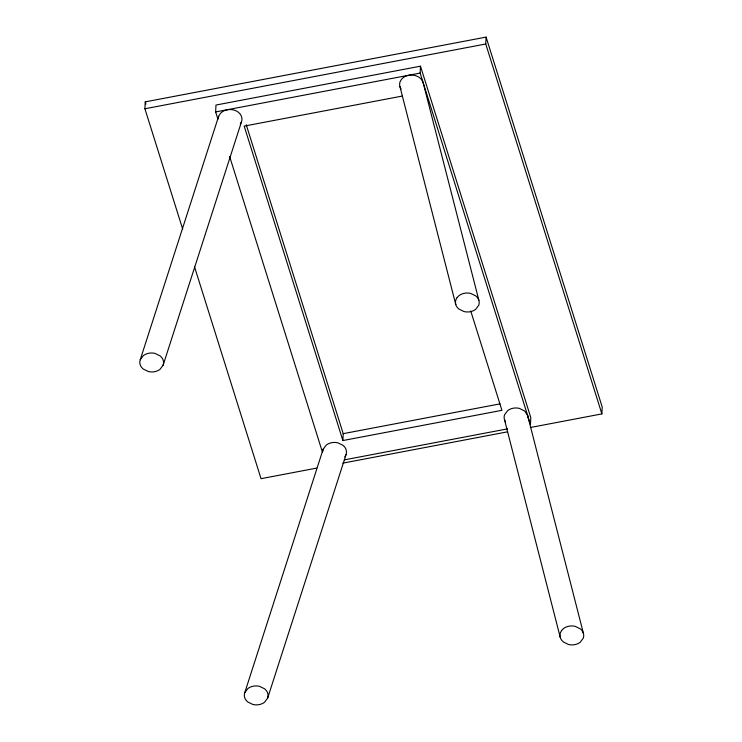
<?xml version="1.0" encoding="UTF-8"?>
<svg xmlns="http://www.w3.org/2000/svg" width="742" height="742" viewBox="0 0 742 742"><rect width="100%" height="100%" fill="white"/><g stroke="black" fill="none" stroke-linecap="round" stroke-linejoin="round"><path stroke-width="1.11" d="M182.69 229.12L144.903 108.759L145.246 101.867L486.084 37.1L602.207 407.024L601.873 413.906L530.298 427.513M217.898 119.128L215.644 111.94L215.978 105.049L420.482 66.186L530.799 417.616L530.465 424.507L420.148 73.078L420.482 66.186M470.762 311.028L501.935 410.326L342.878 440.553L343.212 433.662L246.242 124.749M601.873 413.906L485.75 43.991L486.084 37.1M218.185 118.72C219.075 109.306 232.218 106.941 238.618 112.469A11.584 9.368 2.8 0 1 241.521 121.716L163.129 365.194L159.966 369.386A12.067 9.757 2.8 0 1 148.428 371.575L143.141 368.987A11.584 9.368 2.8 0 1 140.238 359.74L218.64 116.271M322.696 451.646L323.15 449.198L326.313 445.014A12.067 9.757 2.8 0 1 337.851 442.816L343.138 445.404A11.584 9.368 2.8 0 1 346.041 454.651L267.639 698.129L264.486 702.312A12.067 9.757 2.8 0 1 252.948 704.501L247.661 701.923A11.584 9.368 2.8 0 1 244.758 692.676L323.15 449.198M240.287 123.979L241.521 121.716M140.238 359.74L143.401 355.557A12.067 9.757 2.8 0 1 154.939 353.368L160.226 355.947A11.584 9.368 2.8 0 1 163.129 365.194M344.807 456.914L346.041 454.651M244.758 692.676L247.921 688.483A12.067 9.757 2.8 0 1 259.45 686.294L264.736 688.873A11.584 9.368 2.8 0 1 267.639 698.129M144.903 108.759L485.75 43.991M215.644 111.94L420.148 73.078M402.09 96.108L244.174 126.112L342.878 440.553M343.212 433.662L499.997 403.871M344.297 459.882L507.593 428.848M316.704 468.1L261.036 478.683L194.478 266.666M342.832 463.138L507.574 431.825M583.388 633.223L527.562 415.251L524.566 410.929L519.279 408.341A12.067 9.757 2.8 0 0 507.741 410.539L504.579 414.722A11.584 9.368 2.8 0 0 505.636 421.957M229.658 156.581L322.362 451.906M145.246 101.867L145.933 104.075M478.878 300.297L423.051 82.325C419.582 72.929 403.936 72.521 400.068 81.787A11.584 9.368 2.8 0 0 401.116 89.031M504.486 419.638L560.312 637.61M399.975 86.712L455.801 304.674M527.562 415.251L527.924 417.727M457.128 297.496L455.894 299.759A11.584 9.368 2.8 0 0 458.797 309.006L464.084 311.594A12.067 9.757 2.8 0 0 475.622 309.395L478.785 305.212A11.584 9.368 2.8 0 0 475.882 295.965L470.595 293.378A12.067 9.757 2.8 0 0 459.057 295.576L457.128 297.496M561.638 630.431L560.414 632.694A11.584 9.368 2.8 0 0 563.308 641.941L568.595 644.52A12.067 9.757 2.8 0 0 580.133 642.331L583.295 638.139A11.584 9.368 2.8 0 0 580.392 628.891L575.106 626.313A12.067 9.757 2.8 0 0 563.568 628.502L561.638 630.431"/></g></svg>
